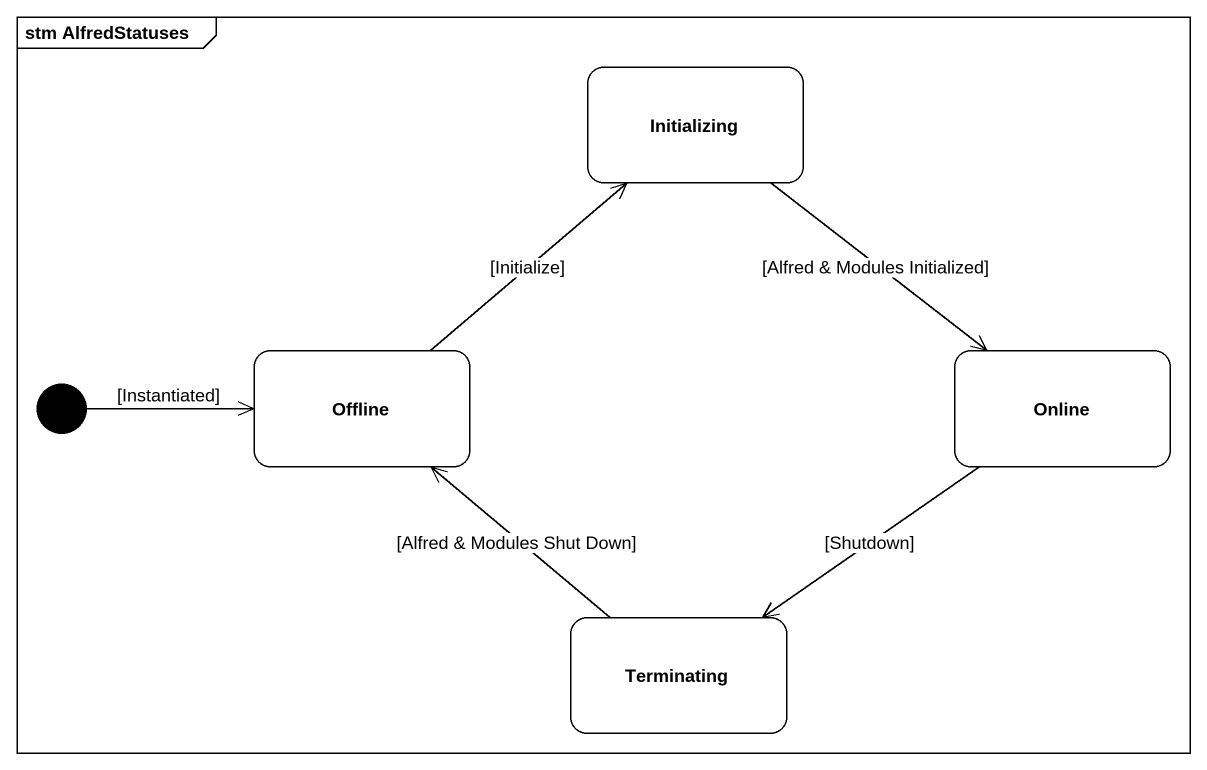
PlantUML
@startuml
mainframe stm AlfredStatuses
hide empty description
state Initializing
state Offline
state Online
state Terminating
[*] -right-> Offline : [Instantiated]
Initializing --> Online : [Alfred & Modules Initialized]
Offline -up-> Initializing : [Initialize]
Online --> Terminating : [Shutdown]
Terminating -up-> Offline : [Alfred & Modules Shut Down]
@enduml
